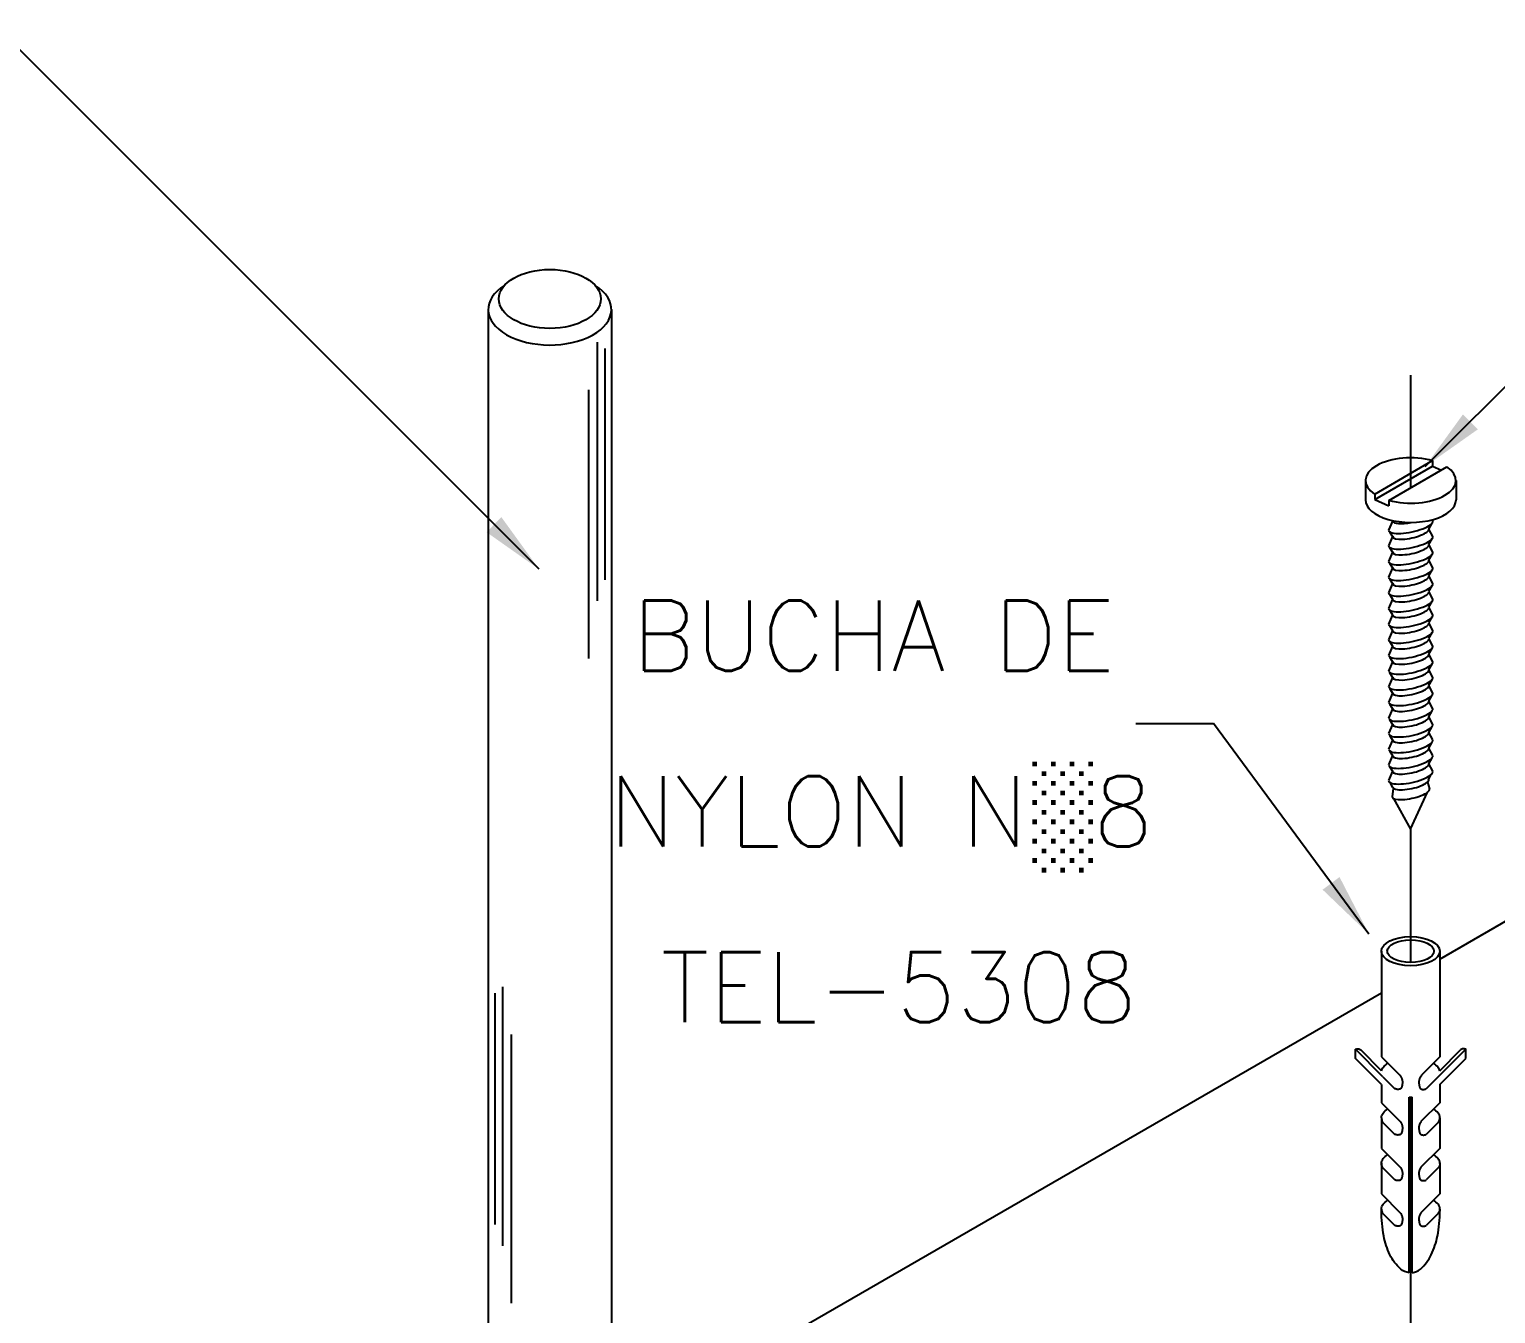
# Model space of a CAD drawing. Header units: millimetres. Extents: x -6480.3 to -6463.3, y -4421.5 to -4410.5.
# Drawn here: x -6474.425 to -6470.257, y -4414.462 to -4410.809 of the extents above; entities that cross this region are included whole.
import ezdxf

# ---------------------------------------------------------------- set-up
doc = ezdxf.new("R2010")
doc.units = ezdxf.units.MM
doc.header["$LTSCALE"] = 10
doc.linetypes.add('DASHDOT2', pattern=[0.5, 0.25, -0.125, 0, -0.125])
doc.layers.add('Termotécnica', color=7, linetype='Continuous')
doc.styles.add('r80', font='romans.shx')

msp = doc.modelspace()

# ---------------------------------------------------------------- linework, layer by layer
at = {"layer": 'Termotécnica', "color": 2}
for p, q in [((-6472.9758, -4412.3447), (-6474.5113, -4410.8092)), ((-6470.4566, -4412.0523), (-6469.3443, -4410.9399)), ((-6473.1202, -4411.606), (-6473.1202, -4416.3604)), ((-6472.7702, -4411.606), (-6472.7702, -4416.1124)), ((-6470.6004, -4412.131), (-6470.4357, -4412.0359)), ((-6470.4357, -4412.0359), (-6470.4357, -4412.0518)), ((-6470.6004, -4412.1469), (-6470.4357, -4412.0518)), ((-6470.5601, -4412.1489), (-6470.3953, -4412.0538)), ((-6470.4357, -4412.0518), (-6470.4109, -4412.0628)), ((-6470.6265, -4412.0924), (-6470.6265, -4412.1472)), ((-6470.3692, -4412.0924), (-6470.3692, -4412.1472)), ((-6470.6004, -4412.131), (-6470.6004, -4412.1469)), ((-6470.6004, -4412.1469), (-6470.5601, -4412.1648)), ((-6470.5601, -4412.1489), (-6470.5601, -4412.1648)), ((-6470.5494, -4412.2076), (-6470.5608, -4412.234)), ((-6470.5579, -4412.2381), (-6470.5494, -4412.2521)), ((-6470.4381, -4412.2139), (-6470.4471, -4412.2304)), ((-6470.4471, -4412.2304), (-6470.4359, -4412.2519)), ((-6470.5494, -4412.2521), (-6470.5608, -4412.2785)), ((-6470.5579, -4412.2826), (-6470.5494, -4412.2966)), ((-6470.4381, -4412.2584), (-6470.4471, -4412.2749)), ((-6470.4471, -4412.2749), (-6470.4359, -4412.2964)), ((-6470.5494, -4412.2966), (-6470.5608, -4412.323)), ((-6470.5579, -4412.3271), (-6470.5494, -4412.3411)), ((-6470.4381, -4412.3029), (-6470.4471, -4412.3194)), ((-6470.4471, -4412.3194), (-6470.4359, -4412.3409)), ((-6470.5494, -4412.3411), (-6470.5608, -4412.3675)), ((-6470.4381, -4412.3474), (-6470.4471, -4412.3639)), ((-6470.4471, -4412.3639), (-6470.4359, -4412.3854)), ((-6470.5494, -4412.3856), (-6470.5608, -4412.4119)), ((-6470.5579, -4412.3716), (-6470.5494, -4412.3856)), ((-6470.4381, -4412.3919), (-6470.4471, -4412.4083)), ((-6470.4471, -4412.4083), (-6470.4359, -4412.4299)), ((-6470.5494, -4412.4301), (-6470.5608, -4412.4564)), ((-6470.5579, -4412.4161), (-6470.5494, -4412.4301)), ((-6470.4381, -4412.4364), (-6470.4471, -4412.4528)), ((-6470.4471, -4412.4528), (-6470.4359, -4412.4744)), ((-6470.5494, -4412.4746), (-6470.5608, -4412.5009)), ((-6470.5579, -4412.4606), (-6470.5494, -4412.4746)), ((-6470.4381, -4412.4809), (-6470.4471, -4412.4973)), ((-6470.5494, -4412.519), (-6470.5608, -4412.5454)), ((-6470.5579, -4412.5051), (-6470.5494, -4412.519)), ((-6470.4471, -4412.4973), (-6470.4359, -4412.5189)), ((-6470.4381, -4412.5254), (-6470.4471, -4412.5418)), ((-6470.5494, -4412.5635), (-6470.5608, -4412.5899)), ((-6470.5579, -4412.5496), (-6470.5494, -4412.5635)), ((-6470.4471, -4412.5418), (-6470.4359, -4412.5634)), ((-6470.4381, -4412.5699), (-6470.4471, -4412.5863)), ((-6470.5494, -4412.608), (-6470.5608, -4412.6344)), ((-6470.5579, -4412.5941), (-6470.5494, -4412.608)), ((-6470.4471, -4412.5863), (-6470.4359, -4412.6079)), ((-6470.4381, -4412.6144), (-6470.4471, -4412.6308)), ((-6470.5494, -4412.6525), (-6470.5608, -4412.6789)), ((-6470.5579, -4412.6386), (-6470.5494, -4412.6525)), ((-6470.4471, -4412.6308), (-6470.4359, -4412.6524)), ((-6470.4381, -4412.6589), (-6470.4471, -4412.6753)), ((-6470.5494, -4412.697), (-6470.5608, -4412.7234)), ((-6470.5579, -4412.683), (-6470.5494, -4412.697)), ((-6470.4471, -4412.6753), (-6470.4359, -4412.6969)), ((-6470.5494, -4412.7415), (-6470.5608, -4412.7679)), ((-6470.5579, -4412.7275), (-6470.5494, -4412.7415)), ((-6470.4381, -4412.7034), (-6470.4471, -4412.7198)), ((-6470.4471, -4412.7198), (-6470.4359, -4412.7414)), ((-6471.2798, -4412.7833), (-6471.0583, -4412.7833)), ((-6470.6167, -4413.3825), (-6471.0583, -4412.7833)), ((-6470.5494, -4412.786), (-6470.5608, -4412.8124)), ((-6470.5579, -4412.772), (-6470.5494, -4412.786)), ((-6470.4381, -4412.7479), (-6470.4471, -4412.7643)), ((-6470.4471, -4412.7643), (-6470.4359, -4412.7859)), ((-6470.5579, -4412.8165), (-6470.5494, -4412.8305)), ((-6470.4381, -4412.7924), (-6470.4471, -4412.8088)), ((-6470.4471, -4412.8088), (-6470.4359, -4412.8304)), ((-6470.5494, -4412.8305), (-6470.5608, -4412.8569)), ((-6470.5579, -4412.861), (-6470.5494, -4412.875)), ((-6470.4381, -4412.8368), (-6470.4471, -4412.8533)), ((-6470.4471, -4412.8533), (-6470.4359, -4412.8749)), ((-6470.5494, -4412.875), (-6470.5608, -4412.9014)), ((-6470.5579, -4412.9055), (-6470.5494, -4412.9195)), ((-6470.4381, -4412.8813), (-6470.4471, -4412.8978)), ((-6470.4471, -4412.8978), (-6470.4359, -4412.9194)), ((-6470.5494, -4412.9195), (-6470.5608, -4412.9459)), ((-6470.5586, -4412.9495), (-6470.5494, -4412.9652)), ((-6470.4503, -4412.9501), (-6470.4444, -4412.9696)), ((-6470.4471, -4412.9435), (-6470.4397, -4412.9274)), ((-6470.5476, -4412.9682), (-6470.5512, -4412.9922)), ((-6470.4983, -4413.0844), (-6470.4506, -4412.9791)), ((-6470.5474, -4412.9965), (-6470.4983, -4413.0844)), ((-6470.4152, -4413.4535), (-6469.6572, -4413.0159)), ((-6470.5813, -4413.4311), (-6470.5813, -4413.7317)), ((-6470.4152, -4413.4311), (-6470.4152, -4413.7317)), ((-6472.7702, -4414.8132), (-6470.5813, -4413.5494)), ((-6470.5769, -4413.7883), (-6470.6552, -4413.71)), ((-6470.6552, -4413.7361), (-6470.6552, -4413.71)), ((-6470.5813, -4413.81), (-6470.6552, -4413.7361)), ((-6470.5809, -4413.7713), (-6470.6403, -4413.7118)), ((-6470.5813, -4413.7317), (-6470.5291, -4413.7839)), ((-6470.4152, -4413.7317), (-6470.4674, -4413.7839)), ((-6470.4197, -4413.7883), (-6470.3414, -4413.71)), ((-6470.4157, -4413.7713), (-6470.3563, -4413.7118)), ((-6470.4152, -4413.81), (-6470.3414, -4413.7361)), ((-6470.3414, -4413.7361), (-6470.3414, -4413.71)), ((-6470.5813, -4413.81), (-6470.5813, -4413.8622)), ((-6470.5769, -4413.7883), (-6470.5429, -4413.8223)), ((-6470.4197, -4413.7883), (-6470.4537, -4413.8223)), ((-6470.4152, -4413.81), (-6470.4152, -4413.8622)), ((-6470.5813, -4413.8622), (-6470.5276, -4413.9159)), ((-6470.5029, -4413.8464), (-6470.4937, -4413.8464)), ((-6470.5029, -4414.3456), (-6470.5029, -4413.8464)), ((-6470.4937, -4414.3456), (-6470.4937, -4413.8464)), ((-6470.4152, -4413.8622), (-6470.469, -4413.9159)), ((-6470.5813, -4413.9054), (-6470.5813, -4413.9918)), ((-6470.4152, -4413.9054), (-6470.4152, -4413.9918)), ((-6470.5769, -4413.918), (-6470.5429, -4413.952)), ((-6470.4197, -4413.918), (-6470.4537, -4413.952)), ((-6470.5813, -4413.9918), (-6470.5276, -4414.0456)), ((-6470.4152, -4413.9918), (-6470.469, -4414.0456)), ((-6470.5815, -4414.0327), (-6470.5815, -4414.1214)), ((-6470.4154, -4414.0327), (-6470.4154, -4414.1216)), ((-6470.5769, -4414.0477), (-6470.5429, -4414.0816)), ((-6470.4197, -4414.0477), (-6470.4537, -4414.0816)), ((-6470.5815, -4414.1214), (-6470.5276, -4414.1752)), ((-6470.4152, -4414.1215), (-6470.469, -4414.1752)), ((-6470.5769, -4414.1773), (-6470.5429, -4414.2113)), ((-6470.4197, -4414.1773), (-6470.4537, -4414.2113))]:
    msp.add_line(p, q, dxfattribs=at)
at = {"layer": 'Termotécnica', "color": 1, "linetype": 'Continuous'}
for p, q in [((-6472.8102, -4411.699), (-6472.8102, -4412.4351)), ((-6472.7889, -4411.7168), (-6472.7889, -4412.3747)), ((-6472.8351, -4411.8342), (-6472.8351, -4412.5987)), ((-6473.0802, -4413.5326), (-6473.0802, -4414.2687)), ((-6473.1016, -4413.5504), (-6473.1016, -4414.2083)), ((-6473.0553, -4413.6677), (-6473.0553, -4414.4323))]:
    msp.add_line(p, q, dxfattribs=at)
at = {"layer": 'Termotécnica', "color": 1, "linetype": 'DASHDOT2'}
for p, q in [((-6470.4983, -4411.7931), (-6470.4983, -4412.1133)), ((-6470.4983, -4413.0844), (-6470.4983, -4413.4632)), ((-6470.4983, -4413.8464), (-6470.4983, -4414.7422))]:
    msp.add_line(p, q, dxfattribs=at)
at = {"layer": 'Termotécnica', "color": 2}
for points in [[(-6470.6552, -4413.71), (-6470.6514, -4413.7085), (-6470.6458, -4413.7092), (-6470.6403, -4413.7118)], [(-6470.3508, -4413.7092), (-6470.3508, -4413.7092), (-6470.3563, -4413.7118)], [(-6470.3414, -4413.71), (-6470.3414, -4413.71), (-6470.3452, -4413.7085), (-6470.3508, -4413.7092)], [(-6470.5291, -4413.7839), (-6470.5281, -4413.7855), (-6470.5271, -4413.787), (-6470.5263, -4413.7884), (-6470.5256, -4413.7896), (-6470.525, -4413.7907), (-6470.5245, -4413.7917), (-6470.5241, -4413.7926), (-6470.5237, -4413.7935), (-6470.5234, -4413.7943), (-6470.5231, -4413.795), (-6470.5229, -4413.7956), (-6470.5227, -4413.7963), (-6470.5225, -4413.7969), (-6470.5223, -4413.7975), (-6470.5222, -4413.7982), (-6470.5221, -4413.7988), (-6470.522, -4413.7995), (-6470.5219, -4413.8001), (-6470.5218, -4413.8008), (-6470.5217, -4413.8015), (-6470.5216, -4413.8023), (-6470.5216, -4413.803), (-6470.5216, -4413.8038), (-6470.5216, -4413.8046), (-6470.5216, -4413.8054), (-6470.5217, -4413.8062), (-6470.5218, -4413.807), (-6470.5218, -4413.8077), (-6470.5219, -4413.8085), (-6470.522, -4413.8093), (-6470.5222, -4413.8101), (-6470.5223, -4413.8109), (-6470.5224, -4413.8116), (-6470.5225, -4413.8124), (-6470.5226, -4413.8131), (-6470.5228, -4413.8138), (-6470.5229, -4413.8145), (-6470.5231, -4413.8152), (-6470.5232, -4413.8159), (-6470.5234, -4413.8165), (-6470.5236, -4413.8171), (-6470.5239, -4413.8178), (-6470.5241, -4413.8184), (-6470.5244, -4413.8189), (-6470.5246, -4413.8195), (-6470.5249, -4413.82), (-6470.5252, -4413.8205), (-6470.5256, -4413.8209), (-6470.5259, -4413.8213), (-6470.5263, -4413.8217), (-6470.5266, -4413.8221), (-6470.527, -4413.8224), (-6470.5274, -4413.8226), (-6470.5278, -4413.8229), (-6470.5282, -4413.8231), (-6470.5286, -4413.8233), (-6470.529, -4413.8234), (-6470.5294, -4413.8236), (-6470.5299, -4413.8237), (-6470.5304, -4413.8238), (-6470.5309, -4413.8239), (-6470.5315, -4413.824), (-6470.5321, -4413.8241), (-6470.5328, -4413.8241), (-6470.5336, -4413.8242), (-6470.5345, -4413.8242), (-6470.5355, -4413.8242), (-6470.5366, -4413.8241), (-6470.5379, -4413.8239), (-6470.5394, -4413.8235), (-6470.541, -4413.823), (-6470.5429, -4413.8223)], [(-6470.4674, -4413.7839), (-6470.4685, -4413.7855), (-6470.4695, -4413.787), (-6470.4703, -4413.7884), (-6470.471, -4413.7896), (-6470.4716, -4413.7907), (-6470.4721, -4413.7917), (-6470.4725, -4413.7926), (-6470.4729, -4413.7935), (-6470.4732, -4413.7943), (-6470.4735, -4413.795), (-6470.4737, -4413.7956), (-6470.4739, -4413.7963), (-6470.4741, -4413.7969), (-6470.4743, -4413.7975), (-6470.4744, -4413.7982), (-6470.4745, -4413.7988), (-6470.4746, -4413.7995), (-6470.4747, -4413.8001), (-6470.4748, -4413.8008), (-6470.4749, -4413.8015), (-6470.4749, -4413.8023), (-6470.475, -4413.803), (-6470.475, -4413.8038), (-6470.475, -4413.8046), (-6470.475, -4413.8054), (-6470.4749, -4413.8062), (-6470.4748, -4413.807), (-6470.4747, -4413.8077), (-6470.4746, -4413.8085), (-6470.4745, -4413.8093), (-6470.4744, -4413.8101), (-6470.4743, -4413.8109), (-6470.4742, -4413.8116), (-6470.4741, -4413.8124), (-6470.4739, -4413.8131), (-6470.4738, -4413.8138), (-6470.4737, -4413.8145), (-6470.4735, -4413.8152), (-6470.4733, -4413.8159), (-6470.4732, -4413.8165), (-6470.473, -4413.8171), (-6470.4727, -4413.8178), (-6470.4725, -4413.8184), (-6470.4722, -4413.8189), (-6470.472, -4413.8195), (-6470.4717, -4413.82), (-6470.4713, -4413.8205), (-6470.471, -4413.8209), (-6470.4707, -4413.8213), (-6470.4703, -4413.8217), (-6470.47, -4413.8221), (-6470.4696, -4413.8224), (-6470.4692, -4413.8226), (-6470.4688, -4413.8229), (-6470.4684, -4413.8231), (-6470.468, -4413.8233), (-6470.4676, -4413.8234), (-6470.4672, -4413.8236), (-6470.4667, -4413.8237), (-6470.4662, -4413.8238), (-6470.4657, -4413.8239), (-6470.4651, -4413.824), (-6470.4645, -4413.8241), (-6470.4638, -4413.8241), (-6470.463, -4413.8242), (-6470.4621, -4413.8242), (-6470.4611, -4413.8242), (-6470.46, -4413.8241), (-6470.4587, -4413.8239), (-6470.4572, -4413.8235), (-6470.4555, -4413.823), (-6470.4537, -4413.8223)], [(-6470.5276, -4413.9159), (-6470.5271, -4413.9167), (-6470.5263, -4413.9181), (-6470.5256, -4413.9193), (-6470.525, -4413.9204), (-6470.5245, -4413.9214), (-6470.5241, -4413.9223), (-6470.5237, -4413.9232), (-6470.5234, -4413.9239), (-6470.5231, -4413.9246), (-6470.5229, -4413.9253), (-6470.5227, -4413.926), (-6470.5225, -4413.9266), (-6470.5223, -4413.9272), (-6470.5222, -4413.9278), (-6470.5221, -4413.9285), (-6470.522, -4413.9291), (-6470.5219, -4413.9298), (-6470.5218, -4413.9305), (-6470.5217, -4413.9312), (-6470.5216, -4413.932), (-6470.5216, -4413.9327), (-6470.5216, -4413.9335), (-6470.5216, -4413.9342), (-6470.5216, -4413.935), (-6470.5217, -4413.9358), (-6470.5218, -4413.9366), (-6470.5218, -4413.9374), (-6470.5219, -4413.9382), (-6470.522, -4413.939), (-6470.5222, -4413.9398), (-6470.5223, -4413.9406), (-6470.5224, -4413.9413), (-6470.5225, -4413.942), (-6470.5226, -4413.9428), (-6470.5228, -4413.9435), (-6470.5229, -4413.9442), (-6470.5231, -4413.9449), (-6470.5232, -4413.9455), (-6470.5234, -4413.9462), (-6470.5236, -4413.9468), (-6470.5239, -4413.9474), (-6470.5241, -4413.948), (-6470.5244, -4413.9486), (-6470.5246, -4413.9492), (-6470.5249, -4413.9497), (-6470.5252, -4413.9502), (-6470.5256, -4413.9506), (-6470.5259, -4413.951), (-6470.5263, -4413.9514), (-6470.5266, -4413.9517), (-6470.527, -4413.952), (-6470.5274, -4413.9523), (-6470.5278, -4413.9525), (-6470.5282, -4413.9528), (-6470.5286, -4413.9529), (-6470.529, -4413.9531), (-6470.5294, -4413.9533), (-6470.5299, -4413.9534), (-6470.5304, -4413.9535), (-6470.5309, -4413.9536), (-6470.5315, -4413.9537), (-6470.5321, -4413.9537), (-6470.5328, -4413.9538), (-6470.5336, -4413.9539), (-6470.5345, -4413.9539), (-6470.5355, -4413.9539), (-6470.5366, -4413.9538), (-6470.5379, -4413.9536), (-6470.5394, -4413.9532), (-6470.541, -4413.9527), (-6470.5429, -4413.952)], [(-6470.469, -4413.9159), (-6470.4695, -4413.9167), (-6470.4703, -4413.9181), (-6470.471, -4413.9193), (-6470.4716, -4413.9204), (-6470.4721, -4413.9214), (-6470.4725, -4413.9223), (-6470.4729, -4413.9232), (-6470.4732, -4413.9239), (-6470.4735, -4413.9246), (-6470.4737, -4413.9253), (-6470.4739, -4413.926), (-6470.4741, -4413.9266), (-6470.4743, -4413.9272), (-6470.4744, -4413.9278), (-6470.4745, -4413.9285), (-6470.4746, -4413.9291), (-6470.4747, -4413.9298), (-6470.4748, -4413.9305), (-6470.4749, -4413.9312), (-6470.4749, -4413.932), (-6470.475, -4413.9327), (-6470.475, -4413.9335), (-6470.475, -4413.9342), (-6470.475, -4413.935), (-6470.4749, -4413.9358), (-6470.4748, -4413.9366), (-6470.4747, -4413.9374), (-6470.4746, -4413.9382), (-6470.4745, -4413.939), (-6470.4744, -4413.9398), (-6470.4743, -4413.9406), (-6470.4742, -4413.9413), (-6470.4741, -4413.942), (-6470.4739, -4413.9428), (-6470.4738, -4413.9435), (-6470.4737, -4413.9442), (-6470.4735, -4413.9449), (-6470.4733, -4413.9455), (-6470.4732, -4413.9462), (-6470.473, -4413.9468), (-6470.4727, -4413.9474), (-6470.4725, -4413.948), (-6470.4722, -4413.9486), (-6470.472, -4413.9492), (-6470.4717, -4413.9497), (-6470.4713, -4413.9502), (-6470.471, -4413.9506), (-6470.4707, -4413.951), (-6470.4703, -4413.9514), (-6470.47, -4413.9517), (-6470.4696, -4413.952), (-6470.4692, -4413.9523), (-6470.4688, -4413.9525), (-6470.4684, -4413.9528), (-6470.468, -4413.9529), (-6470.4676, -4413.9531), (-6470.4672, -4413.9533), (-6470.4667, -4413.9534), (-6470.4662, -4413.9535), (-6470.4657, -4413.9536), (-6470.4651, -4413.9537), (-6470.4645, -4413.9537), (-6470.4638, -4413.9538), (-6470.463, -4413.9539), (-6470.4621, -4413.9539), (-6470.4611, -4413.9539), (-6470.46, -4413.9538), (-6470.4587, -4413.9536), (-6470.4572, -4413.9532), (-6470.4555, -4413.9527), (-6470.4537, -4413.952)], [(-6470.5276, -4414.0456), (-6470.5271, -4414.0464), (-6470.5263, -4414.0477), (-6470.5256, -4414.049), (-6470.525, -4414.0501), (-6470.5245, -4414.0511), (-6470.5241, -4414.052), (-6470.5237, -4414.0528), (-6470.5234, -4414.0536), (-6470.5231, -4414.0543), (-6470.5229, -4414.055), (-6470.5227, -4414.0556), (-6470.5225, -4414.0563), (-6470.5223, -4414.0569), (-6470.5222, -4414.0575), (-6470.5221, -4414.0581), (-6470.522, -4414.0588), (-6470.5219, -4414.0595), (-6470.5218, -4414.0602), (-6470.5217, -4414.0609), (-6470.5216, -4414.0616), (-6470.5216, -4414.0624), (-6470.5216, -4414.0631), (-6470.5216, -4414.0639), (-6470.5216, -4414.0647), (-6470.5217, -4414.0655), (-6470.5218, -4414.0663), (-6470.5218, -4414.0671), (-6470.5219, -4414.0679), (-6470.522, -4414.0687), (-6470.5222, -4414.0695), (-6470.5223, -4414.0702), (-6470.5224, -4414.071), (-6470.5225, -4414.0717), (-6470.5226, -4414.0724), (-6470.5228, -4414.0732), (-6470.5229, -4414.0738), (-6470.5231, -4414.0745), (-6470.5232, -4414.0752), (-6470.5234, -4414.0758), (-6470.5236, -4414.0765), (-6470.5239, -4414.0771), (-6470.5241, -4414.0777), (-6470.5244, -4414.0783), (-6470.5246, -4414.0788), (-6470.5249, -4414.0793), (-6470.5252, -4414.0798), (-6470.5256, -4414.0803), (-6470.5259, -4414.0807), (-6470.5263, -4414.0811), (-6470.5266, -4414.0814), (-6470.527, -4414.0817), (-6470.5274, -4414.082), (-6470.5278, -4414.0822), (-6470.5282, -4414.0824), (-6470.5286, -4414.0826), (-6470.529, -4414.0828), (-6470.5294, -4414.0829), (-6470.5299, -4414.083), (-6470.5304, -4414.0832), (-6470.5309, -4414.0832), (-6470.5315, -4414.0833), (-6470.5321, -4414.0834), (-6470.5328, -4414.0835), (-6470.5336, -4414.0835), (-6470.5345, -4414.0836), (-6470.5355, -4414.0836), (-6470.5366, -4414.0834), (-6470.5379, -4414.0832), (-6470.5394, -4414.0829), (-6470.541, -4414.0823), (-6470.5429, -4414.0816)], [(-6470.469, -4414.0456), (-6470.4703, -4414.0477), (-6470.471, -4414.049), (-6470.4716, -4414.0501), (-6470.4721, -4414.0511), (-6470.4725, -4414.052), (-6470.4729, -4414.0528), (-6470.4732, -4414.0536), (-6470.4735, -4414.0543), (-6470.4737, -4414.055), (-6470.4739, -4414.0556), (-6470.4741, -4414.0563), (-6470.4743, -4414.0569), (-6470.4744, -4414.0575), (-6470.4745, -4414.0581), (-6470.4746, -4414.0588), (-6470.4747, -4414.0595), (-6470.4748, -4414.0602), (-6470.4749, -4414.0609), (-6470.4749, -4414.0616), (-6470.475, -4414.0624), (-6470.475, -4414.0631), (-6470.475, -4414.0639), (-6470.475, -4414.0647), (-6470.4749, -4414.0655), (-6470.4748, -4414.0663), (-6470.4747, -4414.0671), (-6470.4746, -4414.0679), (-6470.4745, -4414.0687), (-6470.4744, -4414.0695), (-6470.4743, -4414.0702), (-6470.4742, -4414.071), (-6470.4741, -4414.0717), (-6470.4739, -4414.0724), (-6470.4738, -4414.0732), (-6470.4737, -4414.0738), (-6470.4735, -4414.0745), (-6470.4733, -4414.0752), (-6470.4732, -4414.0758), (-6470.473, -4414.0765), (-6470.4727, -4414.0771), (-6470.4725, -4414.0777), (-6470.4722, -4414.0783), (-6470.472, -4414.0788), (-6470.4717, -4414.0793), (-6470.4713, -4414.0798), (-6470.471, -4414.0803), (-6470.4707, -4414.0807), (-6470.4703, -4414.0811), (-6470.47, -4414.0814), (-6470.4696, -4414.0817), (-6470.4692, -4414.082), (-6470.4688, -4414.0822), (-6470.4684, -4414.0824), (-6470.468, -4414.0826), (-6470.4676, -4414.0828), (-6470.4672, -4414.0829), (-6470.4667, -4414.083), (-6470.4662, -4414.0832), (-6470.4657, -4414.0832), (-6470.4651, -4414.0833), (-6470.4645, -4414.0834), (-6470.4638, -4414.0835), (-6470.463, -4414.0835), (-6470.4621, -4414.0836), (-6470.4611, -4414.0836), (-6470.46, -4414.0834), (-6470.4587, -4414.0832), (-6470.4572, -4414.0829), (-6470.4555, -4414.0823), (-6470.4537, -4414.0816)], [(-6470.5276, -4414.1752), (-6470.5271, -4414.1761), (-6470.5263, -4414.1774), (-6470.5256, -4414.1786), (-6470.525, -4414.1798), (-6470.5245, -4414.1808), (-6470.5241, -4414.1817), (-6470.5237, -4414.1825), (-6470.5234, -4414.1833), (-6470.5231, -4414.184), (-6470.5229, -4414.1847), (-6470.5227, -4414.1853), (-6470.5225, -4414.1859), (-6470.5223, -4414.1866), (-6470.5222, -4414.1872), (-6470.5221, -4414.1878), (-6470.522, -4414.1885), (-6470.5219, -4414.1891), (-6470.5218, -4414.1898), (-6470.5217, -4414.1906), (-6470.5216, -4414.1913), (-6470.5216, -4414.1921), (-6470.5216, -4414.1928), (-6470.5216, -4414.1936), (-6470.5216, -4414.1944), (-6470.5217, -4414.1952), (-6470.5218, -4414.196), (-6470.5218, -4414.1968), (-6470.5219, -4414.1976), (-6470.522, -4414.1983), (-6470.5222, -4414.1991), (-6470.5223, -4414.1999), (-6470.5224, -4414.2007), (-6470.5225, -4414.2014), (-6470.5226, -4414.2021), (-6470.5228, -4414.2028), (-6470.5229, -4414.2035), (-6470.5231, -4414.2042), (-6470.5232, -4414.2049), (-6470.5234, -4414.2055), (-6470.5236, -4414.2062), (-6470.5239, -4414.2068), (-6470.5241, -4414.2074), (-6470.5244, -4414.2079), (-6470.5246, -4414.2085), (-6470.5249, -4414.209), (-6470.5252, -4414.2095), (-6470.5256, -4414.2099), (-6470.5259, -4414.2104), (-6470.5263, -4414.2107), (-6470.5266, -4414.2111), (-6470.527, -4414.2114), (-6470.5274, -4414.2116), (-6470.5278, -4414.2119), (-6470.5282, -4414.2121), (-6470.5286, -4414.2123), (-6470.529, -4414.2125), (-6470.5294, -4414.2126), (-6470.5299, -4414.2127), (-6470.5304, -4414.2128), (-6470.5309, -4414.2129), (-6470.5315, -4414.213), (-6470.5321, -4414.2131), (-6470.5328, -4414.2132), (-6470.5336, -4414.2132), (-6470.5345, -4414.2132), (-6470.5355, -4414.2132), (-6470.5366, -4414.2131), (-6470.5379, -4414.2129), (-6470.5394, -4414.2125), (-6470.541, -4414.212), (-6470.5429, -4414.2113)], [(-6470.469, -4414.1752), (-6470.4703, -4414.1774), (-6470.471, -4414.1786), (-6470.4716, -4414.1798), (-6470.4721, -4414.1808), (-6470.4725, -4414.1817), (-6470.4729, -4414.1825), (-6470.4732, -4414.1833), (-6470.4735, -4414.184), (-6470.4737, -4414.1847), (-6470.4739, -4414.1853), (-6470.4741, -4414.1859), (-6470.4743, -4414.1866), (-6470.4744, -4414.1872), (-6470.4745, -4414.1878), (-6470.4746, -4414.1885), (-6470.4747, -4414.1891), (-6470.4748, -4414.1898), (-6470.4749, -4414.1906), (-6470.4749, -4414.1913), (-6470.475, -4414.1921), (-6470.475, -4414.1928), (-6470.475, -4414.1936), (-6470.475, -4414.1944), (-6470.4749, -4414.1952), (-6470.4748, -4414.196), (-6470.4747, -4414.1968), (-6470.4746, -4414.1976), (-6470.4745, -4414.1983), (-6470.4744, -4414.1991), (-6470.4743, -4414.1999), (-6470.4742, -4414.2007), (-6470.4741, -4414.2014), (-6470.4739, -4414.2021), (-6470.4738, -4414.2028), (-6470.4737, -4414.2035), (-6470.4735, -4414.2042), (-6470.4733, -4414.2049), (-6470.4732, -4414.2055), (-6470.473, -4414.2062), (-6470.4727, -4414.2068), (-6470.4725, -4414.2074), (-6470.4722, -4414.2079), (-6470.472, -4414.2085), (-6470.4717, -4414.209), (-6470.4713, -4414.2095), (-6470.471, -4414.2099), (-6470.4707, -4414.2104), (-6470.4703, -4414.2107), (-6470.47, -4414.2111), (-6470.4696, -4414.2114), (-6470.4692, -4414.2116), (-6470.4688, -4414.2119), (-6470.4684, -4414.2121), (-6470.468, -4414.2123), (-6470.4676, -4414.2125), (-6470.4672, -4414.2126), (-6470.4667, -4414.2127), (-6470.4662, -4414.2128), (-6470.4657, -4414.2129), (-6470.4651, -4414.213), (-6470.4645, -4414.2131), (-6470.4638, -4414.2132), (-6470.463, -4414.2132), (-6470.4621, -4414.2132), (-6470.4611, -4414.2132), (-6470.46, -4414.2131), (-6470.4587, -4414.2129), (-6470.4572, -4414.2125), (-6470.4555, -4414.212), (-6470.4537, -4414.2113)]]:
    msp.add_lwpolyline(points, dxfattribs=at)
for points in [[(-6470.5809, -4413.7713, -0.122515), (-6470.5763, -4413.7617, -0.074458), (-6470.5631, -4413.7499)], [(-6470.4157, -4413.7713, 0.122515), (-6470.4203, -4413.7617, 0.074458), (-6470.4335, -4413.7499)], [(-6470.5813, -4413.9054, 0), (-6470.5813, -4413.9054, 0.18907), (-6470.5769, -4413.918)], [(-6470.5813, -4413.9054, -0.174705), (-6470.5763, -4413.8913, -0.071912), (-6470.5636, -4413.8799)], [(-6470.4152, -4413.9054, 0.174705), (-6470.4203, -4413.8913, 0.071912), (-6470.433, -4413.8799)], [(-6470.4197, -4413.918, 0.138404), (-6470.4152, -4413.9054)], [(-6470.5813, -4414.0351, -0.174705), (-6470.5763, -4414.021, -0.071912), (-6470.5636, -4414.0096)], [(-6470.5781, -4414.0466, -0.138405), (-6470.5813, -4414.0351, -0.174705)], [(-6470.4152, -4414.0351, 0.174705), (-6470.4203, -4414.021, 0.071912), (-6470.433, -4414.0096)], [(-6470.4152, -4414.0351, -0.195135), (-6470.4197, -4414.0477)], [(-6470.4153, -4414.0326), (-6470.4153, -4414.0326, 0.000061), (-6470.4154, -4414.0327)], [(-6470.5813, -4414.1648, -0.174705), (-6470.5763, -4414.1507, -0.071912), (-6470.5636, -4414.1392)], [(-6470.4152, -4414.1648, 0.174705), (-6470.4203, -4414.1507, 0.071912), (-6470.433, -4414.1392)], [(-6470.5029, -4414.3456), (-6470.5029, -4414.3456, -0.153617), (-6470.5261, -4414.3354, -0.102796), (-6470.5571, -4414.2944, -0.062165), (-6470.5745, -4414.2413, -0.048405), (-6470.5814, -4414.1701, -0.005298), (-6470.5813, -4414.1664, -0.057768), (-6470.5814, -4414.1641)], [(-6470.5813, -4414.1648, 0.195135), (-6470.5769, -4414.1773)], [(-6470.4937, -4414.3456), (-6470.4937, -4414.3456, 0.153617), (-6470.4705, -4414.3354, 0.102796), (-6470.4395, -4414.2944, 0.062165), (-6470.4221, -4414.2413, 0.048405), (-6470.4152, -4414.1701, 0.005298), (-6470.4153, -4414.1664, 0.057768), (-6470.4152, -4414.1641)], [(-6470.4152, -4414.1648, -0.195135), (-6470.4197, -4414.1773)]]:
    msp.add_lwpolyline(points, format="xyb", dxfattribs=at)
msp.add_lwpolyline([(-6470.5769, -4414.0477, -0.021127), (-6470.5781, -4414.0466, -0.170198)], format="xyb", close=True, dxfattribs=at)
for centre, major_axis, ratio in [((-6472.9452, -4411.576), (-0.145, 0), 0.5774), ((-6470.4984, -4413.4311), (-0.083, 0), 0.500279), ((-6470.4983, -4413.4311), (-0.0664, 0), 0.484856)]:
    msp.add_ellipse(centre, major_axis=major_axis, ratio=ratio, dxfattribs=at)
for centre, major_axis, ratio, start_param, end_param in [((-6472.9452, -4411.606), (-0.175, 0), 0.5774, 5.528383, 10.165164), ((-6470.4979, -4412.0924), (-0.1286, 0), 0.500279, 4.209434, 6.927858), ((-6470.4979, -4412.0924), (-0.1286, 0), 0.500279, 1.067604, 3.786429), ((-6470.4979, -4412.1472), (-0.1286, 0), 0.500279, 0, 3.141593)]:
    msp.add_ellipse(centre, major_axis=major_axis, ratio=ratio, start_param=start_param, end_param=end_param, dxfattribs=at)
at = {"layer": 'Termotécnica', "color": 1}
for centre, major_axis, ratio, end_param in [((-6470.4982, -4412.2207), (-0.0626, -0.0133), 0.286066, 3.141593), ((-6470.4982, -4412.1967), (-0.0512, -0.0109), 0.283809, 1.542964), ((-6470.4981, -4412.2412), (-0.0512, -0.0109), 0.283809, 3.141593), ((-6470.4982, -4412.2652), (-0.0626, -0.0133), 0.286066, 3.141593), ((-6470.4981, -4412.2857), (-0.0512, -0.0109), 0.283809, 3.141593), ((-6470.4982, -4412.3098), (-0.0626, -0.0133), 0.286066, 3.141593), ((-6470.4981, -4412.3303), (-0.0512, -0.0109), 0.283809, 3.141593), ((-6470.4982, -4412.3544), (-0.0626, -0.0133), 0.286066, 3.141593), ((-6470.4981, -4412.3749), (-0.0512, -0.0109), 0.283809, 3.141593), ((-6470.4982, -4412.399), (-0.0626, -0.0133), 0.286066, 3.141593), ((-6470.4981, -4412.4195), (-0.0512, -0.0109), 0.283809, 3.141593), ((-6470.4982, -4412.4435), (-0.0626, -0.0133), 0.286066, 3.141593), ((-6470.4982, -4412.4881), (-0.0626, -0.0133), 0.286066, 3.141593), ((-6470.4981, -4412.4641), (-0.0512, -0.0109), 0.283809, 3.141593), ((-6470.4982, -4412.5327), (-0.0626, -0.0133), 0.286066, 3.141593), ((-6470.4981, -4412.5087), (-0.0512, -0.0109), 0.283809, 3.141593), ((-6470.4982, -4412.5766), (-0.0626, -0.0133), 0.286066, 3.141593), ((-6470.4981, -4412.5533), (-0.0512, -0.0109), 0.283809, 3.141593), ((-6470.4982, -4412.6212), (-0.0626, -0.0133), 0.286066, 3.141593), ((-6470.4981, -4412.5972), (-0.0512, -0.0109), 0.283809, 3.141593), ((-6470.4982, -4412.6658), (-0.0626, -0.0133), 0.286066, 3.141593), ((-6470.4981, -4412.6418), (-0.0512, -0.0109), 0.283809, 3.141593), ((-6470.4982, -4412.7104), (-0.0626, -0.0133), 0.286066, 3.141593), ((-6470.4981, -4412.6864), (-0.0512, -0.0109), 0.283809, 3.141593), ((-6470.4982, -4412.755), (-0.0626, -0.0133), 0.286066, 3.141593), ((-6470.4981, -4412.731), (-0.0512, -0.0109), 0.283809, 3.141593), ((-6470.4982, -4412.7996), (-0.0626, -0.0133), 0.286066, 3.141593), ((-6470.4981, -4412.7756), (-0.0512, -0.0109), 0.283809, 3.141593), ((-6470.4981, -4412.8202), (-0.0512, -0.0109), 0.283809, 3.141593), ((-6470.4982, -4412.8442), (-0.0626, -0.0133), 0.286066, 3.141593), ((-6470.4981, -4412.8648), (-0.0512, -0.0109), 0.283809, 3.141593), ((-6470.4982, -4412.8888), (-0.0626, -0.0133), 0.286066, 3.141593), ((-6470.4981, -4412.9093), (-0.0512, -0.0109), 0.283809, 3.141593), ((-6470.4982, -4412.9334), (-0.0626, -0.0133), 0.286066, 3.141593), ((-6470.4981, -4412.9539), (-0.0512, -0.0109), 0.283809, 3.141593), ((-6470.4979, -4412.981), (-0.0533, -0.0113), 0.283809, 3.141593)]:
    msp.add_ellipse(centre, major_axis=major_axis, ratio=ratio, start_param=0, end_param=end_param, dxfattribs=at)
at = {"layer": 'Termotécnica', "color": 2}
for points in [[(-6470.3073, -4411.947), (-6470.3495, -4411.9043), (-6470.4566, -4412.0523)], [(-6473.1251, -4412.2394), (-6473.0829, -4412.1967), (-6472.9758, -4412.3447)], [(-6470.7485, -4413.2561), (-6470.7004, -4413.2202), (-6470.6167, -4413.3825)]]:
    msp.add_solid(points, dxfattribs=at)

# ---------------------------------------------------------------- texts
at = {"layer": 'Termotécnica', "color": 2, "style": 'r80'}
for s, p in [('BUCHA DE ', (-6472.7115, -4412.6335)), ('NYLON N░8 ', (-6472.7778, -4413.1331)), ('TEL-5308', (-6472.6297, -4413.6334))]:
    msp.add_text(s, height=0.2, dxfattribs=at).set_placement(p)

doc.saveas('drawing.dxf')
